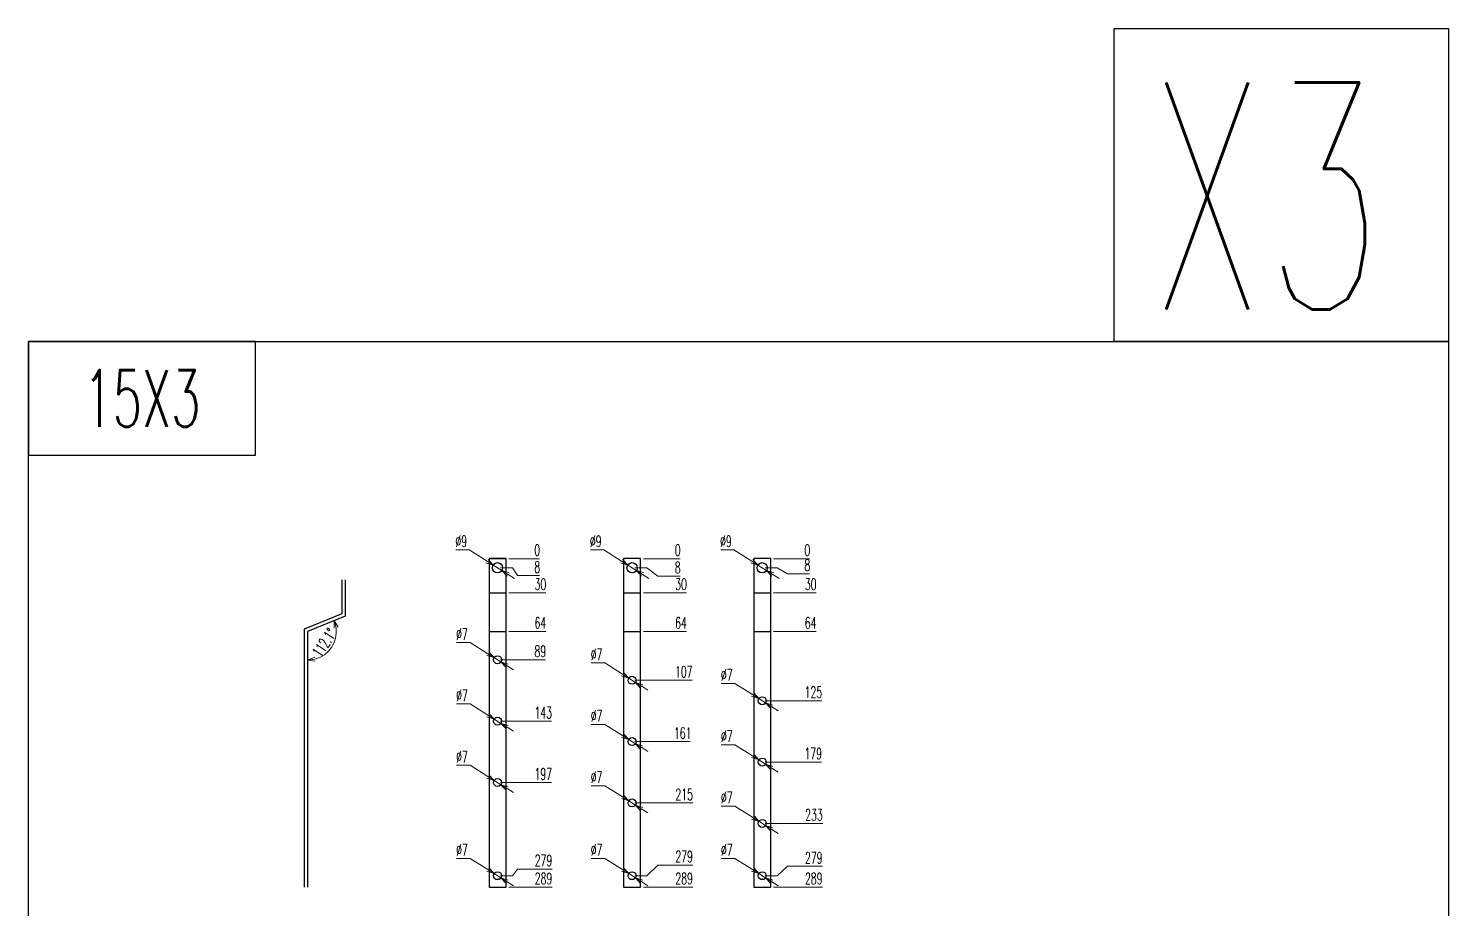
# Model space of a CAD drawing. Header units: millimetres. Extents: x 123558 to 149079, y -1073 to 14418.
# Drawn here: x 130973 to 132223, y 6064 to 6838 of the extents above; entities that cross this region are included whole.
import ezdxf
from ezdxf.enums import TextEntityAlignment as Align

# ---------------------------------------------------------------- set-up
doc = ezdxf.new("R2010")
doc.units = ezdxf.units.MM
doc.header["$LTSCALE"] = 3
doc.layers.add('@.VISIBLE', color=7, linetype='Continuous')
doc.styles.add('Ann_w01', font='romans.shx', dxfattribs={"width": 0.6, "bigfont": 'chineset.shx'})
doc.dimstyles.new('Dim 01_SC05', dxfattribs={"dimscale": 5, "dimtxt": 2, "dimasz": 1.3, "dimexe": 0.5, "dimexo": 0.5, "dimgap": 0.5, "dimtad": 1, "dimtoh": 1, "dimdec": 1, "dimzin": 12, "dimdsep": 46, "dimtxsty": 'Ann_w01', "dimblk": 'OPEN30', "dimcen": 1.5, "dimclrd": 6, "dimclre": 6, "dimclrt": 3, "dimadec": 1, "dimazin": 3, "dimtm": 1e-09, "dimtfac": 1, "dimtdec": 1, "dimtmove": 0, "dimatfit": 3, "dimldrblk": 'OPEN30', "dimfxl": 1, "dimtolj": 1, "dimlwd": 20, "dimlwe": 20, "dimarcsym": 0})

# ---------------------------------------------------------------- blocks, each defined once
blk = doc.blocks.new('*D342')
at = {"color": 6, "lineweight": 20, "transparency": 16777216}
blk.add_line((131396.1, 6082.6), (131434.1, 6082.6), dxfattribs=at)
at = {"layer": 'Defpoints', "color": 0, "transparency": 16777216}
for p in [(131386.1, 6371.6), (131393.6, 6082.6), (131416.5, 6082.6)]:
    blk.add_point(p, dxfattribs=at)
at = {"color": 3, "transparency": 16777216, "insert": (131426.5, 6090.1), "char_height": 10, "attachment_point": 5, "style": 'Ann_w01'}
blk.add_mtext('\\A1;289', dxfattribs=at)
blk = doc.blocks.new('_Open30')
at = {"color": 0, "linetype": 'ByBlock', "lineweight": -2}
for p, q in [((-1, 0.27), (0, 0)), ((0, 0), (-1, -0.27)), ((0, 0), (-1, 0))]:
    blk.add_line(p, q, dxfattribs=at)
blk = doc.blocks.new('*D343')
at = {"color": 6, "lineweight": 20, "transparency": 16777216}
for p, q in [((131388.6, 6092.6), (131399.1, 6092.6)), ((131399.1, 6092.6), (131403.5, 6098.5)), ((131403.5, 6098.5), (131434.1, 6098.5))]:
    blk.add_line(p, q, dxfattribs=at)
at = {"layer": 'Defpoints', "color": 0, "transparency": 16777216}
for p in [(131386.1, 6371.6), (131386.1, 6092.6), (131416.5, 6098.5)]:
    blk.add_point(p, dxfattribs=at)
at = {"color": 3, "transparency": 16777216, "insert": (131426.5, 6106), "char_height": 10, "attachment_point": 5, "style": 'Ann_w01'}
blk.add_mtext('\\A1;279', dxfattribs=at)
blk = doc.blocks.new('*D344')
at = {"color": 6, "lineweight": 20, "transparency": 16777216}
blk.add_line((131388.6, 6174.6), (131433.5, 6174.6), dxfattribs=at)
at = {"layer": 'Defpoints', "color": 0, "transparency": 16777216}
for p in [(131386.1, 6371.6), (131386.1, 6174.6), (131416.5, 6174.6)]:
    blk.add_point(p, dxfattribs=at)
at = {"color": 3, "transparency": 16777216, "insert": (131426.3, 6182.1), "char_height": 10, "attachment_point": 5, "style": 'Ann_w01'}
blk.add_mtext('\\A1;197', dxfattribs=at)
blk = doc.blocks.new('*D345')
at = {"color": 6, "lineweight": 20, "transparency": 16777216}
blk.add_line((131388.6, 6228.6), (131433.5, 6228.6), dxfattribs=at)
at = {"layer": 'Defpoints', "color": 0, "transparency": 16777216}
for p in [(131386.1, 6371.6), (131386.1, 6228.6), (131416.5, 6228.6)]:
    blk.add_point(p, dxfattribs=at)
at = {"color": 3, "transparency": 16777216, "insert": (131426.3, 6236.1), "char_height": 10, "attachment_point": 5, "style": 'Ann_w01'}
blk.add_mtext('\\A1;143', dxfattribs=at)
blk = doc.blocks.new('*D346')
at = {"color": 6, "lineweight": 20, "transparency": 16777216}
blk.add_line((131388.6, 6282.6), (131428.4, 6282.6), dxfattribs=at)
at = {"layer": 'Defpoints', "color": 0, "transparency": 16777216}
for p in [(131386.1, 6371.6), (131386.1, 6282.6), (131416.5, 6282.6)]:
    blk.add_point(p, dxfattribs=at)
at = {"color": 3, "transparency": 16777216, "insert": (131423.7, 6290.1), "char_height": 10, "attachment_point": 5, "style": 'Ann_w01'}
blk.add_mtext('\\A1;89', dxfattribs=at)
blk = doc.blocks.new('*D347')
at = {"color": 6, "lineweight": 20, "transparency": 16777216}
blk.add_line((131396.1, 6307.6), (131428.7, 6307.6), dxfattribs=at)
at = {"layer": 'Defpoints', "color": 0, "transparency": 16777216}
for p in [(131386.1, 6371.6), (131393.6, 6307.6), (131416.5, 6307.6)]:
    blk.add_point(p, dxfattribs=at)
at = {"color": 3, "transparency": 16777216, "insert": (131423.8, 6315.1), "char_height": 10, "attachment_point": 5, "style": 'Ann_w01'}
blk.add_mtext('\\A1;64', dxfattribs=at)
blk = doc.blocks.new('*D348')
at = {"color": 6, "lineweight": 20, "transparency": 16777216}
blk.add_line((131396.1, 6341.6), (131428.7, 6341.6), dxfattribs=at)
at = {"layer": 'Defpoints', "color": 0, "transparency": 16777216}
for p in [(131386.1, 6371.6), (131393.6, 6341.6), (131416.5, 6341.6)]:
    blk.add_point(p, dxfattribs=at)
at = {"color": 3, "transparency": 16777216, "insert": (131423.8, 6349.1), "char_height": 10, "attachment_point": 5, "style": 'Ann_w01'}
blk.add_mtext('\\A1;30', dxfattribs=at)
blk = doc.blocks.new('*D349')
at = {"color": 6, "lineweight": 20, "transparency": 16777216}
for p, q in [((131388.6, 6363.6), (131399.1, 6363.6)), ((131399.1, 6363.6), (131403.5, 6356.7)), ((131403.5, 6356.7), (131423, 6356.7))]:
    blk.add_line(p, q, dxfattribs=at)
at = {"layer": 'Defpoints', "color": 0, "transparency": 16777216}
for p in [(131386.1, 6371.6), (131386.1, 6363.6), (131416.5, 6356.7)]:
    blk.add_point(p, dxfattribs=at)
at = {"color": 3, "transparency": 16777216, "insert": (131421, 6364.2), "char_height": 10, "attachment_point": 5, "style": 'Ann_w01'}
blk.add_mtext('\\A1;8', dxfattribs=at)
blk = doc.blocks.new('*D350')
at = {"color": 6, "lineweight": 20, "transparency": 16777216}
blk.add_line((131396.1, 6371.6), (131423, 6371.6), dxfattribs=at)
at = {"layer": 'Defpoints', "color": 0, "transparency": 16777216}
for p in [(131386.1, 6371.6), (131393.6, 6371.6), (131416.5, 6371.6)]:
    blk.add_point(p, dxfattribs=at)
at = {"color": 3, "transparency": 16777216, "insert": (131421, 6379.1), "char_height": 10, "attachment_point": 5, "style": 'Ann_w01'}
blk.add_mtext('\\A1;0', dxfattribs=at)
blk = doc.blocks.new('*D351')
at = {"color": 6, "lineweight": 20, "transparency": 16777216}
blk.add_line((131514.5, 6082.6), (131557.9, 6082.6), dxfattribs=at)
at = {"layer": 'Defpoints', "color": 0, "transparency": 16777216}
for p in [(131504.5, 6371.6), (131512, 6082.6), (131540.2, 6082.6)]:
    blk.add_point(p, dxfattribs=at)
at = {"color": 3, "transparency": 16777216, "insert": (131550.3, 6090.1), "char_height": 10, "attachment_point": 5, "style": 'Ann_w01'}
blk.add_mtext('\\A1;289', dxfattribs=at)
blk = doc.blocks.new('*D352')
at = {"color": 6, "lineweight": 20, "transparency": 16777216}
for p, q in [((131517.5, 6092.6), (131527.2, 6102)), ((131527.2, 6102), (131557.9, 6102)), ((131507, 6092.6), (131517.5, 6092.6))]:
    blk.add_line(p, q, dxfattribs=at)
at = {"layer": 'Defpoints', "color": 0, "transparency": 16777216}
for p in [(131504.5, 6371.6), (131540.2, 6102), (131504.5, 6092.6)]:
    blk.add_point(p, dxfattribs=at)
at = {"color": 3, "transparency": 16777216, "insert": (131550.3, 6109.5), "char_height": 10, "attachment_point": 5, "style": 'Ann_w01'}
blk.add_mtext('\\A1;279', dxfattribs=at)
blk = doc.blocks.new('*D353')
at = {"color": 6, "lineweight": 20, "transparency": 16777216}
blk.add_line((131507, 6156.6), (131558.1, 6156.6), dxfattribs=at)
at = {"layer": 'Defpoints', "color": 0, "transparency": 16777216}
for p in [(131504.5, 6371.6), (131504.5, 6156.6), (131540.2, 6156.6)]:
    blk.add_point(p, dxfattribs=at)
at = {"color": 3, "transparency": 16777216, "insert": (131550.4, 6164.1), "char_height": 10, "attachment_point": 5, "style": 'Ann_w01'}
blk.add_mtext('\\A1;215', dxfattribs=at)
blk = doc.blocks.new('*D354')
at = {"color": 6, "lineweight": 20, "transparency": 16777216}
blk.add_line((131507, 6210.6), (131555.6, 6210.6), dxfattribs=at)
at = {"layer": 'Defpoints', "color": 0, "transparency": 16777216}
for p in [(131504.5, 6371.6), (131504.5, 6210.6), (131540.2, 6210.6)]:
    blk.add_point(p, dxfattribs=at)
at = {"color": 3, "transparency": 16777216, "insert": (131549.1, 6218.1), "char_height": 10, "attachment_point": 5, "style": 'Ann_w01'}
blk.add_mtext('\\A1;161', dxfattribs=at)
blk = doc.blocks.new('*D355')
at = {"color": 6, "lineweight": 20, "transparency": 16777216}
blk.add_line((131507, 6264.6), (131557.3, 6264.6), dxfattribs=at)
at = {"layer": 'Defpoints', "color": 0, "transparency": 16777216}
for p in [(131504.5, 6371.6), (131504.5, 6264.6), (131540.2, 6264.6)]:
    blk.add_point(p, dxfattribs=at)
at = {"color": 3, "transparency": 16777216, "insert": (131550, 6272.1), "char_height": 10, "attachment_point": 5, "style": 'Ann_w01'}
blk.add_mtext('\\A1;107', dxfattribs=at)
blk = doc.blocks.new('*D356')
at = {"color": 6, "lineweight": 20, "transparency": 16777216}
blk.add_line((131514.5, 6307.6), (131552.4, 6307.6), dxfattribs=at)
at = {"layer": 'Defpoints', "color": 0, "transparency": 16777216}
for p in [(131504.5, 6371.6), (131512, 6307.6), (131540.2, 6307.6)]:
    blk.add_point(p, dxfattribs=at)
at = {"color": 3, "transparency": 16777216, "insert": (131547.6, 6315.1), "char_height": 10, "attachment_point": 5, "style": 'Ann_w01'}
blk.add_mtext('\\A1;64', dxfattribs=at)
blk = doc.blocks.new('*D357')
at = {"color": 6, "lineweight": 20, "transparency": 16777216}
blk.add_line((131514.5, 6341.6), (131552.4, 6341.6), dxfattribs=at)
at = {"layer": 'Defpoints', "color": 0, "transparency": 16777216}
for p in [(131504.5, 6371.6), (131512, 6341.6), (131540.2, 6341.6)]:
    blk.add_point(p, dxfattribs=at)
at = {"color": 3, "transparency": 16777216, "insert": (131547.6, 6349.1), "char_height": 10, "attachment_point": 5, "style": 'Ann_w01'}
blk.add_mtext('\\A1;30', dxfattribs=at)
blk = doc.blocks.new('*D358')
at = {"color": 6, "lineweight": 20, "transparency": 16777216}
for p, q in [((131507, 6363.6), (131517.5, 6363.6)), ((131517.5, 6363.6), (131527.2, 6356.3)), ((131527.2, 6356.3), (131546.7, 6356.3))]:
    blk.add_line(p, q, dxfattribs=at)
at = {"layer": 'Defpoints', "color": 0, "transparency": 16777216}
for p in [(131504.5, 6371.6), (131504.5, 6363.6), (131540.2, 6356.3)]:
    blk.add_point(p, dxfattribs=at)
at = {"color": 3, "transparency": 16777216, "insert": (131544.7, 6363.8), "char_height": 10, "attachment_point": 5, "style": 'Ann_w01'}
blk.add_mtext('\\A1;8', dxfattribs=at)
blk = doc.blocks.new('*D359')
at = {"color": 6, "lineweight": 20, "transparency": 16777216}
blk.add_line((131514.5, 6371.6), (131546.7, 6371.6), dxfattribs=at)
at = {"layer": 'Defpoints', "color": 0, "transparency": 16777216}
for p in [(131504.5, 6371.6), (131512, 6371.6), (131540.2, 6371.6)]:
    blk.add_point(p, dxfattribs=at)
at = {"color": 3, "transparency": 16777216, "insert": (131544.7, 6379.1), "char_height": 10, "attachment_point": 5, "style": 'Ann_w01'}
blk.add_mtext('\\A1;0', dxfattribs=at)
blk = doc.blocks.new('*D360')
at = {"color": 6, "lineweight": 20, "transparency": 16777216}
blk.add_line((131629.1, 6082.6), (131672, 6082.6), dxfattribs=at)
at = {"layer": 'Defpoints', "color": 0, "transparency": 16777216}
for p in [(131619.1, 6371.6), (131626.6, 6082.6), (131654.3, 6082.6)]:
    blk.add_point(p, dxfattribs=at)
at = {"color": 3, "transparency": 16777216, "insert": (131664.4, 6090.1), "char_height": 10, "attachment_point": 5, "style": 'Ann_w01'}
blk.add_mtext('\\A1;289', dxfattribs=at)
blk = doc.blocks.new('*D361')
at = {"color": 6, "lineweight": 20, "transparency": 16777216}
for p, q in [((131632.1, 6092.6), (131641.3, 6100.9)), ((131641.3, 6100.9), (131672, 6100.9)), ((131621.6, 6092.6), (131632.1, 6092.6))]:
    blk.add_line(p, q, dxfattribs=at)
at = {"layer": 'Defpoints', "color": 0, "transparency": 16777216}
for p in [(131619.1, 6371.6), (131654.3, 6100.9), (131619.1, 6092.6)]:
    blk.add_point(p, dxfattribs=at)
at = {"color": 3, "transparency": 16777216, "insert": (131664.4, 6108.4), "char_height": 10, "attachment_point": 5, "style": 'Ann_w01'}
blk.add_mtext('\\A1;279', dxfattribs=at)
blk = doc.blocks.new('*D362')
at = {"color": 6, "lineweight": 20, "transparency": 16777216}
blk.add_line((131621.6, 6138.6), (131672.3, 6138.6), dxfattribs=at)
at = {"layer": 'Defpoints', "color": 0, "transparency": 16777216}
for p in [(131619.1, 6371.6), (131619.1, 6138.6), (131654.3, 6138.6)]:
    blk.add_point(p, dxfattribs=at)
at = {"color": 3, "transparency": 16777216, "insert": (131664.6, 6146.1), "char_height": 10, "attachment_point": 5, "style": 'Ann_w01'}
blk.add_mtext('\\A1;233', dxfattribs=at)
blk = doc.blocks.new('*D363')
at = {"color": 6, "lineweight": 20, "transparency": 16777216}
blk.add_line((131621.6, 6192.6), (131671.1, 6192.6), dxfattribs=at)
at = {"layer": 'Defpoints', "color": 0, "transparency": 16777216}
for p in [(131619.1, 6371.6), (131619.1, 6192.6), (131654.3, 6192.6)]:
    blk.add_point(p, dxfattribs=at)
at = {"color": 3, "transparency": 16777216, "insert": (131664, 6200.1), "char_height": 10, "attachment_point": 5, "style": 'Ann_w01'}
blk.add_mtext('\\A1;179', dxfattribs=at)
blk = doc.blocks.new('*D364')
at = {"color": 6, "lineweight": 20, "transparency": 16777216}
blk.add_line((131621.6, 6246.6), (131671.4, 6246.6), dxfattribs=at)
at = {"layer": 'Defpoints', "color": 0, "transparency": 16777216}
for p in [(131619.1, 6371.6), (131619.1, 6246.6), (131654.3, 6246.6)]:
    blk.add_point(p, dxfattribs=at)
at = {"color": 3, "transparency": 16777216, "insert": (131664.1, 6254.1), "char_height": 10, "attachment_point": 5, "style": 'Ann_w01'}
blk.add_mtext('\\A1;125', dxfattribs=at)
blk = doc.blocks.new('*D365')
at = {"color": 6, "lineweight": 20, "transparency": 16777216}
blk.add_line((131629.1, 6307.6), (131666.6, 6307.6), dxfattribs=at)
at = {"layer": 'Defpoints', "color": 0, "transparency": 16777216}
for p in [(131619.1, 6371.6), (131626.6, 6307.6), (131654.3, 6307.6)]:
    blk.add_point(p, dxfattribs=at)
at = {"color": 3, "transparency": 16777216, "insert": (131661.7, 6315.1), "char_height": 10, "attachment_point": 5, "style": 'Ann_w01'}
blk.add_mtext('\\A1;64', dxfattribs=at)
blk = doc.blocks.new('*D366')
at = {"color": 6, "lineweight": 20, "transparency": 16777216}
blk.add_line((131629.1, 6341.6), (131666.6, 6341.6), dxfattribs=at)
at = {"layer": 'Defpoints', "color": 0, "transparency": 16777216}
for p in [(131619.1, 6371.6), (131626.6, 6341.6), (131654.3, 6341.6)]:
    blk.add_point(p, dxfattribs=at)
at = {"color": 3, "transparency": 16777216, "insert": (131661.7, 6349.1), "char_height": 10, "attachment_point": 5, "style": 'Ann_w01'}
blk.add_mtext('\\A1;30', dxfattribs=at)
blk = doc.blocks.new('*D367')
at = {"color": 6, "lineweight": 20, "transparency": 16777216}
for p, q in [((131621.6, 6363.6), (131632.1, 6363.6)), ((131632.1, 6363.6), (131641.3, 6358.4)), ((131641.3, 6358.4), (131660.8, 6358.4))]:
    blk.add_line(p, q, dxfattribs=at)
at = {"layer": 'Defpoints', "color": 0, "transparency": 16777216}
for p in [(131619.1, 6371.6), (131619.1, 6363.6), (131654.3, 6358.4)]:
    blk.add_point(p, dxfattribs=at)
at = {"color": 3, "transparency": 16777216, "insert": (131658.8, 6365.9), "char_height": 10, "attachment_point": 5, "style": 'Ann_w01'}
blk.add_mtext('\\A1;8', dxfattribs=at)
blk = doc.blocks.new('*D368')
at = {"color": 6, "lineweight": 20, "transparency": 16777216}
blk.add_line((131629.1, 6371.6), (131660.8, 6371.6), dxfattribs=at)
at = {"layer": 'Defpoints', "color": 0, "transparency": 16777216}
for p in [(131619.1, 6371.6), (131626.6, 6371.6), (131654.3, 6371.6)]:
    blk.add_point(p, dxfattribs=at)
at = {"color": 3, "transparency": 16777216, "insert": (131658.8, 6379.1), "char_height": 10, "attachment_point": 5, "style": 'Ann_w01'}
blk.add_mtext('\\A1;0', dxfattribs=at)
blk = doc.blocks.new('*D369')
at = {"color": 6, "lineweight": 20, "transparency": 16777216}
for p, q in [((131582.5, 6379.4), (131594.1, 6379.4)), ((131594.1, 6379.4), (131609.8, 6369.5)), ((131622.9, 6361.2), (131615.3, 6366)), ((131628.4, 6357.8), (131633.9, 6354.3))]:
    blk.add_line(p, q, dxfattribs=at)
at = {"layer": 'Defpoints', "color": 0, "transparency": 16777216}
for p in [(131615.3, 6366), (131622.9, 6361.2)]:
    blk.add_point(p, dxfattribs=at)
at = {"color": 6, "lineweight": 20, "transparency": 16777216, "xscale": 6.5, "yscale": 6.5, "zscale": 6.5}
for p, rotation in [((131615.3, 6366), 327.7348190191269), ((131622.9, 6361.2), 147.7348190191269)]:
    blk.add_blockref('_Open30', p, dxfattribs=dict(at, rotation=rotation))
at = {"color": 3, "transparency": 16777216, "insert": (131587.1, 6386.9), "char_height": 10, "attachment_point": 5, "style": 'Ann_w01'}
blk.add_mtext('\\A1;∅9', dxfattribs=at)
blk = doc.blocks.new('*D370')
at = {"color": 6, "lineweight": 20, "transparency": 16777216}
for p, q in [((131467.9, 6379.4), (131479.6, 6379.4)), ((131479.6, 6379.4), (131495.2, 6369.5)), ((131508.3, 6361.2), (131500.7, 6366)), ((131513.8, 6357.8), (131519.3, 6354.3))]:
    blk.add_line(p, q, dxfattribs=at)
at = {"layer": 'Defpoints', "color": 0, "transparency": 16777216}
for p in [(131500.7, 6366), (131508.3, 6361.2)]:
    blk.add_point(p, dxfattribs=at)
at = {"color": 6, "lineweight": 20, "transparency": 16777216, "xscale": 6.5, "yscale": 6.5, "zscale": 6.5}
for p, rotation in [((131500.7, 6366), 327.7348190191288), ((131508.3, 6361.2), 147.7348190191289)]:
    blk.add_blockref('_Open30', p, dxfattribs=dict(at, rotation=rotation))
at = {"color": 3, "transparency": 16777216, "insert": (131472.5, 6386.9), "char_height": 10, "attachment_point": 5, "style": 'Ann_w01'}
blk.add_mtext('\\A1;∅9', dxfattribs=at)
blk = doc.blocks.new('*D371')
at = {"color": 6, "lineweight": 20, "transparency": 16777216}
for p, q in [((131349.5, 6379.4), (131361.1, 6379.4)), ((131361.1, 6379.4), (131376.8, 6369.5)), ((131389.9, 6361.2), (131382.3, 6366)), ((131395.4, 6357.8), (131400.9, 6354.3))]:
    blk.add_line(p, q, dxfattribs=at)
at = {"layer": 'Defpoints', "color": 0, "transparency": 16777216}
for p in [(131382.3, 6366), (131389.9, 6361.2)]:
    blk.add_point(p, dxfattribs=at)
at = {"color": 6, "lineweight": 20, "transparency": 16777216, "xscale": 6.5, "yscale": 6.5, "zscale": 6.5}
for p, rotation in [((131382.3, 6366), 327.7348190191269), ((131389.9, 6361.2), 147.7348190191269)]:
    blk.add_blockref('_Open30', p, dxfattribs=dict(at, rotation=rotation))
at = {"color": 3, "transparency": 16777216, "insert": (131354.1, 6386.9), "char_height": 10, "attachment_point": 5, "style": 'Ann_w01'}
blk.add_mtext('\\A1;∅9', dxfattribs=at)
blk = doc.blocks.new('*D372')
at = {"color": 6, "lineweight": 20, "transparency": 16777216}
for p, q in [((131583, 6153.8), (131595, 6153.8)), ((131595, 6153.8), (131610.6, 6144)), ((131622, 6136.7), (131616.1, 6140.5)), ((131627.5, 6133.3), (131633, 6129.8))]:
    blk.add_line(p, q, dxfattribs=at)
at = {"layer": 'Defpoints', "color": 0, "transparency": 16777216}
for p in [(131616.1, 6140.5), (131622, 6136.7)]:
    blk.add_point(p, dxfattribs=at)
at = {"color": 6, "lineweight": 20, "transparency": 16777216, "xscale": 6.5, "yscale": 6.5, "zscale": 6.5}
for p, rotation in [((131616.1, 6140.5), 327.7348190196668), ((131622, 6136.7), 147.7348190196668)]:
    blk.add_blockref('_Open30', p, dxfattribs=dict(at, rotation=rotation))
at = {"color": 3, "transparency": 16777216, "insert": (131587.8, 6161.3), "char_height": 10, "attachment_point": 5, "style": 'Ann_w01'}
blk.add_mtext('\\A1;∅7', dxfattribs=at)
blk = doc.blocks.new('*D373')
at = {"color": 6, "lineweight": 20, "transparency": 16777216}
for p, q in [((131468.5, 6171.8), (131480.4, 6171.8)), ((131480.4, 6171.8), (131496.1, 6162)), ((131507.5, 6154.7), (131501.6, 6158.5)), ((131513, 6151.3), (131518.5, 6147.8))]:
    blk.add_line(p, q, dxfattribs=at)
at = {"layer": 'Defpoints', "color": 0, "transparency": 16777216}
for p in [(131501.6, 6158.5), (131507.5, 6154.7)]:
    blk.add_point(p, dxfattribs=at)
at = {"color": 6, "lineweight": 20, "transparency": 16777216, "xscale": 6.5, "yscale": 6.5, "zscale": 6.5}
for p, rotation in [((131501.6, 6158.5), 327.7348190196907), ((131507.5, 6154.7), 147.7348190196907)]:
    blk.add_blockref('_Open30', p, dxfattribs=dict(at, rotation=rotation))
at = {"color": 3, "transparency": 16777216, "insert": (131473.2, 6179.3), "char_height": 10, "attachment_point": 5, "style": 'Ann_w01'}
blk.add_mtext('\\A1;∅7', dxfattribs=at)
blk = doc.blocks.new('*D374')
at = {"color": 6, "lineweight": 20, "transparency": 16777216}
for p, q in [((131350, 6189.8), (131362, 6189.8)), ((131362, 6189.8), (131377.6, 6180)), ((131389, 6172.7), (131383.1, 6176.5)), ((131394.5, 6169.3), (131400, 6165.8))]:
    blk.add_line(p, q, dxfattribs=at)
at = {"layer": 'Defpoints', "color": 0, "transparency": 16777216}
for p in [(131383.1, 6176.5), (131389, 6172.7)]:
    blk.add_point(p, dxfattribs=at)
at = {"color": 6, "lineweight": 20, "transparency": 16777216, "xscale": 6.5, "yscale": 6.5, "zscale": 6.5}
for p, rotation in [((131383.1, 6176.5), 327.7348190196642), ((131389, 6172.7), 147.7348190196642)]:
    blk.add_blockref('_Open30', p, dxfattribs=dict(at, rotation=rotation))
at = {"color": 3, "transparency": 16777216, "insert": (131354.8, 6197.3), "char_height": 10, "attachment_point": 5, "style": 'Ann_w01'}
blk.add_mtext('\\A1;∅7', dxfattribs=at)
blk = doc.blocks.new('*D375')
at = {"color": 6, "lineweight": 20, "transparency": 16777216}
for p, q in [((131583, 6207.8), (131595, 6207.8)), ((131595, 6207.8), (131610.6, 6198)), ((131622, 6190.7), (131616.1, 6194.5)), ((131627.5, 6187.3), (131633, 6183.8))]:
    blk.add_line(p, q, dxfattribs=at)
at = {"layer": 'Defpoints', "color": 0, "transparency": 16777216}
for p in [(131616.1, 6194.5), (131622, 6190.7)]:
    blk.add_point(p, dxfattribs=at)
at = {"color": 6, "lineweight": 20, "transparency": 16777216, "xscale": 6.5, "yscale": 6.5, "zscale": 6.5}
for p, rotation in [((131616.1, 6194.5), 327.7348190192853), ((131622, 6190.7), 147.7348190192853)]:
    blk.add_blockref('_Open30', p, dxfattribs=dict(at, rotation=rotation))
at = {"color": 3, "transparency": 16777216, "insert": (131587.8, 6215.3), "char_height": 10, "attachment_point": 5, "style": 'Ann_w01'}
blk.add_mtext('\\A1;∅7', dxfattribs=at)
blk = doc.blocks.new('*D376')
at = {"color": 6, "lineweight": 20, "transparency": 16777216}
for p, q in [((131468.5, 6225.8), (131480.4, 6225.8)), ((131480.4, 6225.8), (131496.1, 6216)), ((131507.5, 6208.7), (131501.6, 6212.5)), ((131513, 6205.3), (131518.5, 6201.8))]:
    blk.add_line(p, q, dxfattribs=at)
at = {"layer": 'Defpoints', "color": 0, "transparency": 16777216}
for p in [(131501.6, 6212.5), (131507.5, 6208.7)]:
    blk.add_point(p, dxfattribs=at)
at = {"color": 6, "lineweight": 20, "transparency": 16777216, "xscale": 6.5, "yscale": 6.5, "zscale": 6.5}
for p, rotation in [((131501.6, 6212.5), 327.7348190190625), ((131507.5, 6208.7), 147.7348190190625)]:
    blk.add_blockref('_Open30', p, dxfattribs=dict(at, rotation=rotation))
at = {"color": 3, "transparency": 16777216, "insert": (131473.2, 6233.3), "char_height": 10, "attachment_point": 5, "style": 'Ann_w01'}
blk.add_mtext('\\A1;∅7', dxfattribs=at)
blk = doc.blocks.new('*D377')
at = {"color": 6, "lineweight": 20, "transparency": 16777216}
for p, q in [((131350, 6243.8), (131362, 6243.8)), ((131362, 6243.8), (131377.6, 6234)), ((131389, 6226.7), (131383.1, 6230.5)), ((131394.5, 6223.3), (131400, 6219.8))]:
    blk.add_line(p, q, dxfattribs=at)
at = {"layer": 'Defpoints', "color": 0, "transparency": 16777216}
for p in [(131383.1, 6230.5), (131389, 6226.7)]:
    blk.add_point(p, dxfattribs=at)
at = {"color": 6, "lineweight": 20, "transparency": 16777216, "xscale": 6.5, "yscale": 6.5, "zscale": 6.5}
for p, rotation in [((131383.1, 6230.5), 327.7348190196642), ((131389, 6226.7), 147.7348190196642)]:
    blk.add_blockref('_Open30', p, dxfattribs=dict(at, rotation=rotation))
at = {"color": 3, "transparency": 16777216, "insert": (131354.8, 6251.3), "char_height": 10, "attachment_point": 5, "style": 'Ann_w01'}
blk.add_mtext('\\A1;∅7', dxfattribs=at)
blk = doc.blocks.new('*D378')
at = {"color": 6, "lineweight": 20, "transparency": 16777216}
for p, q in [((131583, 6261.8), (131595, 6261.8)), ((131595, 6261.8), (131610.6, 6252)), ((131622, 6244.7), (131616.1, 6248.5)), ((131627.5, 6241.3), (131633, 6237.8))]:
    blk.add_line(p, q, dxfattribs=at)
at = {"layer": 'Defpoints', "color": 0, "transparency": 16777216}
for p in [(131616.1, 6248.5), (131622, 6244.7)]:
    blk.add_point(p, dxfattribs=at)
at = {"color": 6, "lineweight": 20, "transparency": 16777216, "xscale": 6.5, "yscale": 6.5, "zscale": 6.5}
for p, rotation in [((131616.1, 6248.5), 327.7348190191581), ((131622, 6244.7), 147.7348190191581)]:
    blk.add_blockref('_Open30', p, dxfattribs=dict(at, rotation=rotation))
at = {"color": 3, "transparency": 16777216, "insert": (131587.8, 6269.3), "char_height": 10, "attachment_point": 5, "style": 'Ann_w01'}
blk.add_mtext('\\A1;∅7', dxfattribs=at)
blk = doc.blocks.new('*D379')
at = {"color": 6, "lineweight": 20, "transparency": 16777216}
for p, q in [((131468.5, 6279.8), (131480.4, 6279.8)), ((131480.4, 6279.8), (131496.1, 6270)), ((131507.5, 6262.7), (131501.6, 6266.5)), ((131513, 6259.3), (131518.5, 6255.8))]:
    blk.add_line(p, q, dxfattribs=at)
at = {"layer": 'Defpoints', "color": 0, "transparency": 16777216}
for p in [(131501.6, 6266.5), (131507.5, 6262.7)]:
    blk.add_point(p, dxfattribs=at)
at = {"color": 6, "lineweight": 20, "transparency": 16777216, "xscale": 6.5, "yscale": 6.5, "zscale": 6.5}
for p, rotation in [((131501.6, 6266.5), 327.7348190194628), ((131507.5, 6262.7), 147.7348190194628)]:
    blk.add_blockref('_Open30', p, dxfattribs=dict(at, rotation=rotation))
at = {"color": 3, "transparency": 16777216, "insert": (131473.2, 6287.3), "char_height": 10, "attachment_point": 5, "style": 'Ann_w01'}
blk.add_mtext('\\A1;∅7', dxfattribs=at)
blk = doc.blocks.new('*D380')
at = {"color": 6, "lineweight": 20, "transparency": 16777216}
for p, q in [((131350, 6297.8), (131362, 6297.8)), ((131362, 6297.8), (131377.6, 6288)), ((131389, 6280.7), (131383.1, 6284.5)), ((131394.5, 6277.3), (131400, 6273.8))]:
    blk.add_line(p, q, dxfattribs=at)
at = {"layer": 'Defpoints', "color": 0, "transparency": 16777216}
for p in [(131383.1, 6284.5), (131389, 6280.7)]:
    blk.add_point(p, dxfattribs=at)
at = {"color": 6, "lineweight": 20, "transparency": 16777216, "xscale": 6.5, "yscale": 6.5, "zscale": 6.5}
for p, rotation in [((131383.1, 6284.5), 327.7348190194364), ((131389, 6280.7), 147.7348190194364)]:
    blk.add_blockref('_Open30', p, dxfattribs=dict(at, rotation=rotation))
at = {"color": 3, "transparency": 16777216, "insert": (131354.8, 6305.3), "char_height": 10, "attachment_point": 5, "style": 'Ann_w01'}
blk.add_mtext('\\A1;∅7', dxfattribs=at)
blk = doc.blocks.new('*D381')
at = {"color": 6, "lineweight": 20, "transparency": 16777216}
for p, q in [((131583, 6107.8), (131595, 6107.8)), ((131595, 6107.8), (131610.6, 6098)), ((131622, 6090.8), (131616.1, 6094.5)), ((131627.5, 6087.3), (131633, 6083.8))]:
    blk.add_line(p, q, dxfattribs=at)
at = {"layer": 'Defpoints', "color": 0, "transparency": 16777216}
for p in [(131616.1, 6094.5), (131622, 6090.8)]:
    blk.add_point(p, dxfattribs=at)
at = {"color": 6, "lineweight": 20, "transparency": 16777216, "xscale": 6.5, "yscale": 6.5, "zscale": 6.5}
for p, rotation in [((131616.1, 6094.5), 327.7348190191103), ((131622, 6090.8), 147.7348190191103)]:
    blk.add_blockref('_Open30', p, dxfattribs=dict(at, rotation=rotation))
at = {"color": 3, "transparency": 16777216, "insert": (131587.8, 6115.3), "char_height": 10, "attachment_point": 5, "style": 'Ann_w01'}
blk.add_mtext('\\A1;∅7', dxfattribs=at)
blk = doc.blocks.new('*D382')
at = {"color": 6, "lineweight": 20, "transparency": 16777216}
for p, q in [((131468.5, 6107.8), (131480.4, 6107.8)), ((131480.4, 6107.8), (131496.1, 6098)), ((131507.5, 6090.8), (131501.6, 6094.5)), ((131513, 6087.3), (131518.5, 6083.8))]:
    blk.add_line(p, q, dxfattribs=at)
at = {"layer": 'Defpoints', "color": 0, "transparency": 16777216}
for p in [(131501.6, 6094.5), (131507.5, 6090.8)]:
    blk.add_point(p, dxfattribs=at)
at = {"color": 6, "lineweight": 20, "transparency": 16777216, "xscale": 6.5, "yscale": 6.5, "zscale": 6.5}
for p, rotation in [((131501.6, 6094.5), 327.7348190191581), ((131507.5, 6090.8), 147.7348190191581)]:
    blk.add_blockref('_Open30', p, dxfattribs=dict(at, rotation=rotation))
at = {"color": 3, "transparency": 16777216, "insert": (131473.2, 6115.3), "char_height": 10, "attachment_point": 5, "style": 'Ann_w01'}
blk.add_mtext('\\A1;∅7', dxfattribs=at)
blk = doc.blocks.new('*D383')
at = {"color": 6, "lineweight": 20, "transparency": 16777216}
for p, q in [((131350, 6107.8), (131362, 6107.8)), ((131362, 6107.8), (131377.6, 6098)), ((131389, 6090.8), (131383.1, 6094.5)), ((131394.5, 6087.3), (131400, 6083.8))]:
    blk.add_line(p, q, dxfattribs=at)
at = {"layer": 'Defpoints', "color": 0, "transparency": 16777216}
for p in [(131383.1, 6094.5), (131389, 6090.8)]:
    blk.add_point(p, dxfattribs=at)
at = {"color": 6, "lineweight": 20, "transparency": 16777216, "xscale": 6.5, "yscale": 6.5, "zscale": 6.5}
for p, rotation in [((131383.1, 6094.5), 327.734819019386), ((131389, 6090.8), 147.734819019386)]:
    blk.add_blockref('_Open30', p, dxfattribs=dict(at, rotation=rotation))
at = {"color": 3, "transparency": 16777216, "insert": (131354.8, 6115.3), "char_height": 10, "attachment_point": 5, "style": 'Ann_w01'}
blk.add_mtext('\\A1;∅7', dxfattribs=at)
blk = doc.blocks.new('*D708')
at = {"color": 6, "lineweight": 20, "transparency": 16777216}
blk.add_arc((131218.9, 6307.6), 25.3, 284.7705, 7.3632, dxfattribs=at)
at = {"layer": 'Defpoints', "color": 0, "transparency": 16777216}
for p in [(131252.1, 6321.1), (131218.9, 6307.6), (131218.9, 6307.6), (131234.2, 6287.5), (131218.9, 6082.6)]:
    blk.add_point(p, dxfattribs=at)
at = {"color": 6, "lineweight": 20, "transparency": 16777216, "xscale": 6.5, "yscale": 6.5, "zscale": 6.5}
for p, rotation in [((131242.3, 6317.1), 104.7484320741474), ((131218.9, 6282.3), 187.3852414423584)]:
    blk.add_blockref('_Open30', p, dxfattribs=dict(at, rotation=rotation))
at = {"color": 3, "transparency": 16777216, "insert": (131233.6, 6297.7), "char_height": 10, "attachment_point": 5, "rotation": 56.0668, "style": 'Ann_w01'}
blk.add_mtext('\\A1;112.1°', dxfattribs=at)

msp = doc.modelspace()

# ---------------------------------------------------------------- linework, layer by layer
for points in [[(132223.25, 6562.65), (131928.73, 6562.65), (131928.73, 6838.28), (132223.25, 6838.28)], [(130973.11, 6562.65), (132223.25, 6562.65), (132223.25, 5204.39), (130973.11, 5204.39)], [(130973.11, 6462.65), (131173.11, 6462.65), (131173.11, 6562.65), (130973.11, 6562.65)]]:
    msp.add_lwpolyline(points, close=True)
at = {"color": 1}
for points in [[(131249.07, 6353.12), (131249.07, 6323.12), (131215.87, 6309.61), (131215.87, 6082.63)], [(131252.07, 6353.12), (131252.07, 6321.09), (131218.87, 6307.59), (131218.87, 6082.63)]]:
    msp.add_lwpolyline(points, dxfattribs=at)
at = {"layer": '@.VISIBLE', "color": 1}
for p, q in [((131378.57, 6371.63), (131393.57, 6371.63)), ((131378.57, 6341.63), (131393.57, 6341.63)), ((131378.57, 6307.63), (131393.57, 6307.63)), ((131378.57, 6082.63), (131393.57, 6082.63))]:
    msp.add_line(p, q, dxfattribs=at)
at = {"layer": '@.VISIBLE', "color": 2}
for p, q in [((131497.03, 6341.63), (131512.03, 6341.63)), ((131497.03, 6307.63), (131512.03, 6307.63))]:
    msp.add_line(p, q, dxfattribs=at)
at = {"layer": '@.VISIBLE', "color": 4}
for p, q in [((131611.57, 6341.63), (131626.57, 6341.63)), ((131611.57, 6307.63), (131626.57, 6307.63))]:
    msp.add_line(p, q, dxfattribs=at)
at = {"layer": '@.VISIBLE', "color": 1}
msp.add_lwpolyline([(131393.57, 6082.63), (131393.57, 6371.63), (131378.57, 6371.63), (131378.57, 6082.63)], close=True, dxfattribs=at)
at = {"layer": '@.VISIBLE', "color": 2}
msp.add_lwpolyline([(131512.03, 6082.63), (131512.03, 6371.63), (131497.03, 6371.63), (131497.03, 6082.63)], close=True, dxfattribs=at)
at = {"layer": '@.VISIBLE', "color": 4}
msp.add_lwpolyline([(131626.57, 6082.63), (131626.57, 6371.63), (131611.57, 6371.63), (131611.57, 6082.63)], close=True, dxfattribs=at)
at = {"layer": '@.VISIBLE', "color": 1}
for centre, radius in [((131386.07, 6363.63), 4.5), ((131386.07, 6282.62), 3.5), ((131386.07, 6228.62), 3.5), ((131386.07, 6174.62), 3.5), ((131386.07, 6092.63), 3.5)]:
    msp.add_circle(centre, radius, dxfattribs=at)
at = {"layer": '@.VISIBLE', "color": 2}
for centre, radius in [((131504.53, 6363.63), 4.5), ((131504.53, 6264.62), 3.5), ((131504.53, 6210.62), 3.5), ((131504.53, 6156.62), 3.5), ((131504.53, 6092.63), 3.5)]:
    msp.add_circle(centre, radius, dxfattribs=at)
at = {"layer": '@.VISIBLE', "color": 4}
for centre, radius in [((131619.07, 6363.63), 4.5), ((131619.07, 6246.62), 3.5), ((131619.07, 6192.62), 3.5), ((131619.07, 6138.62), 3.5), ((131619.07, 6092.63), 3.5)]:
    msp.add_circle(centre, radius, dxfattribs=at)

# ---------------------------------------------------------------- texts
at = {"color": 1, "style": 'Ann_w01', "width": 0.6}
for s, height, p in [('X3', 200, (132062.14, 6690.82)), ('15X3', 50, (131073.11, 6512.65))]:
    msp.add_text(s, height=height, dxfattribs=at).set_placement(p, align=Align.MIDDLE_CENTER)

# ---------------------------------------------------------------- dimensions: what is measured, and where the dimension line sits
for p1, p2, picture, middle in [((131389.87, 6361.23), (131382.26, 6366.03), '*D371', (131354.05, 6379.38)), ((131508.34, 6361.23), (131500.73, 6366.03), '*D370', (131472.52, 6379.38)), ((131622.87, 6361.23), (131615.26, 6366.03), '*D369', (131587.05, 6379.38)), ((131389.03, 6280.75), (131383.11, 6284.49), '*D380', (131354.75, 6297.83)), ((131507.49, 6262.75), (131501.57, 6266.49), '*D379', (131473.22, 6279.83)), ((131622.03, 6244.75), (131616.11, 6248.49), '*D378', (131587.76, 6261.83)), ((131389.03, 6226.75), (131383.11, 6230.49), '*D377', (131354.75, 6243.83)), ((131507.49, 6208.75), (131501.57, 6212.49), '*D376', (131473.22, 6225.83)), ((131622.03, 6190.75), (131616.11, 6194.49), '*D375', (131587.76, 6207.83)), ((131389.03, 6172.75), (131383.11, 6176.49), '*D374', (131354.75, 6189.83)), ((131507.49, 6154.75), (131501.57, 6158.49), '*D373', (131473.22, 6171.83)), ((131622.03, 6136.75), (131616.11, 6140.49), '*D372', (131587.76, 6153.83)), ((131389.03, 6090.76), (131383.11, 6094.5), '*D383', (131354.75, 6107.85)), ((131507.49, 6090.76), (131501.57, 6094.5), '*D382', (131473.22, 6107.85)), ((131622.03, 6090.76), (131616.11, 6094.5), '*D381', (131587.76, 6107.85))]:
    dim = msp.add_diameter_dim_2p(p1=p1, p2=p2, dimstyle='Dim 01_SC05')
    dim.commit()
    dim.dimension.update_dxf_attribs({"geometry": picture, "text_midpoint": middle, "dimtype": 163})
for feature_location, offset, origin, picture, middle in [((131393.5683748, 6371.63228397), (22.90176632, 0), (131386.0683748, 6371.63228397), '*D350', (131420.97014112, 6379.13228397)), ((131512.03229053, 6371.63228397), (28.17608122, 0), (131504.53229053, 6371.63228397), '*D359', (131544.70837175, 6379.13228397)), ((131626.56912971, 6371.63228397), (27.77639155, 0), (131619.06912971, 6371.63228397), '*D368', (131658.84552126, 6379.13228397)), ((131393.57, 6082.63), (22.9, 0), (131386.07, 6371.63), '*D342', (131426.54, 6090.13)), ((131386.07, 6092.63), (30.4, 5.9), (131386.07, 6371.63), '*D343', (131426.54, 6106.04)), ((131386.07, 6174.62), (30.4, 0), (131386.07, 6371.63), '*D344', (131426.26, 6182.12)), ((131386.07, 6228.62), (30.4, 0), (131386.07, 6371.63), '*D345', (131426.26, 6236.12)), ((131386.07, 6282.62), (30.4, 0), (131386.07, 6371.63), '*D346', (131423.68, 6290.12)), ((131393.57, 6307.63), (22.9, 0), (131386.07, 6371.63), '*D347', (131423.83, 6315.13)), ((131393.57, 6341.63), (22.9, 0), (131386.07, 6371.63), '*D348', (131423.83, 6349.13)), ((131386.07, 6363.63), (30.4, -6.91), (131386.07, 6371.63), '*D349', (131420.97, 6364.22)), ((131512.03, 6082.63), (28.18, 0), (131504.53, 6371.63), '*D351', (131550.28, 6090.13)), ((131504.53, 6092.63), (35.68, 9.32), (131504.53, 6371.63), '*D352', (131550.28, 6109.45)), ((131504.53, 6156.62), (35.68, 0), (131504.53, 6371.63), '*D353', (131550.42, 6164.12)), ((131504.53, 6210.62), (35.68, 0), (131504.53, 6371.63), '*D354', (131549.14, 6218.12)), ((131504.53, 6264.62), (35.68, 0), (131504.53, 6371.63), '*D355', (131549.99, 6272.12)), ((131512.03, 6307.63), (28.18, 0), (131504.53, 6371.63), '*D356', (131547.57, 6315.13)), ((131512.03, 6341.63), (28.18, 0), (131504.53, 6371.63), '*D357', (131547.57, 6349.13)), ((131504.53, 6363.63), (35.68, -7.35), (131504.53, 6371.63), '*D358', (131544.71, 6363.78)), ((131619.07, 6363.63), (35.28, -5.19), (131619.07, 6371.63), '*D367', (131658.85, 6365.94)), ((131626.57, 6082.63), (27.78, 0), (131619.07, 6371.63), '*D360', (131664.42, 6090.13)), ((131619.07, 6092.63), (35.28, 8.3), (131619.07, 6371.63), '*D361', (131664.42, 6108.43)), ((131619.07, 6138.62), (35.28, 0), (131619.07, 6371.63), '*D362', (131664.56, 6146.12)), ((131619.07, 6192.62), (35.28, 0), (131619.07, 6371.63), '*D363', (131663.99, 6200.12)), ((131619.07, 6246.62), (35.28, 0), (131619.07, 6371.63), '*D364', (131664.13, 6254.12)), ((131626.57, 6307.63), (27.78, 0), (131619.07, 6371.63), '*D365', (131661.7, 6315.13)), ((131626.57, 6341.63), (27.78, 0), (131619.07, 6371.63), '*D366', (131661.7, 6349.13))]:
    dim = msp.add_ordinate_dim(feature_location=feature_location, offset=offset, dtype=0, origin=origin, dimstyle='Dim 01_SC05')
    dim.commit()
    dim.dimension.update_dxf_attribs({"geometry": picture, "text_midpoint": middle})
dim = msp.add_angular_dim_2l(base=(131234.22, 6287.5), line1=((131218.87, 6307.59), (131218.87, 6082.63)), line2=((131252.07, 6321.09), (131218.87, 6307.59)), dimstyle='Dim 01_SC05')
dim.commit()
dim.dimension.update_dxf_attribs({"geometry": '*D708', "text_midpoint": (131233.63, 6297.66)})

doc.saveas('drawing.dxf')
